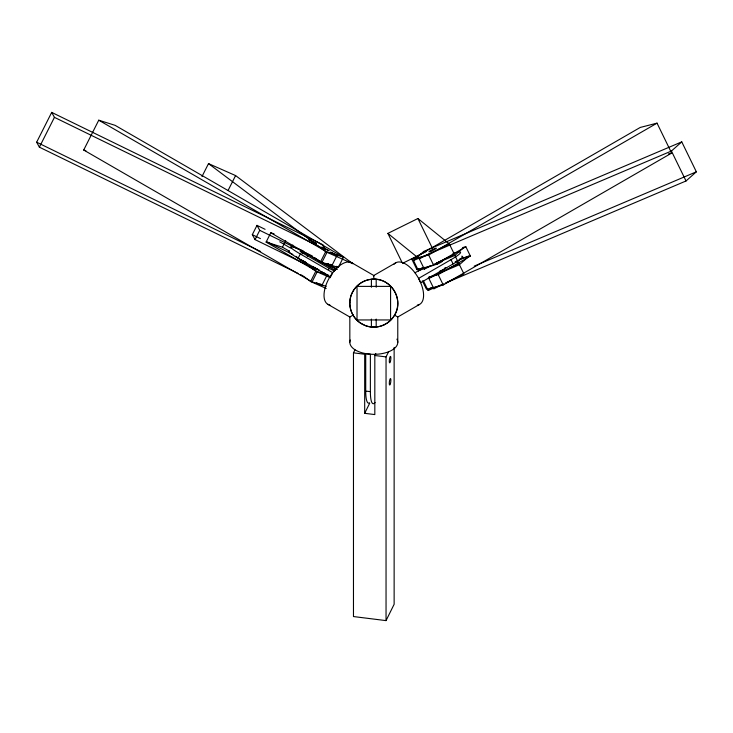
<?xml version="1.0" encoding="UTF-8"?>
<svg xmlns="http://www.w3.org/2000/svg" width="733" height="733" viewBox="0 0 733 733"><rect width="100%" height="100%" fill="white"/><g stroke="black" fill="none" stroke-linecap="round" stroke-linejoin="round"><path stroke-width="1.1" d="M349.833 342.192L349.833 317.004L327.807 304.277M349.833 302.656C349.824 290.057 361.14 278.842 373.803 279.191L373.803 276.68M397.772 342.448L397.772 317.004L419.523 304.433M394.134 347.424L394.134 604.285L386.044 620.613L353.471 616.554L353.471 352.848L354.992 349.788M353.471 352.848L364.686 354.241L364.686 413.32L374.82 414.576L374.82 355.505L375.837 353.462M386.044 620.613L386.044 356.898L388.572 351.794M364.686 413.32L369.744 403.113M298.294 273.519L39.38 147.168L36.65 142.202L51.704 112.387L322.941 244.758L325.672 249.715L54.434 117.353L51.704 112.387M39.38 147.168L54.434 117.353M326.249 286.328L312.084 281.884L83.699 150.027L98.753 120.203L115.099 125.334L343.484 257.191L338.298 267.463L321.952 262.332L270.798 232.801L266.106 242.073L317.27 271.613L328.164 275.031M201.987 176.534L208.511 163.615L235.586 175.572L352.729 263.66L325.654 251.703L208.511 163.615M228.064 190.488L235.586 175.572M314.714 267.279L315.804 269.268L255.047 239.609L252.317 234.652L256.999 225.37L265.099 229.328M255.047 239.609L259.729 230.336L256.999 225.37M266.106 242.073L282.452 247.195L285.733 240.708M291.413 247.809L292.815 245.024M329.896 276.57L298.148 258.236L300.292 253.975A23.85 2.3 26.8 0 1 290.662 246.81A23.85 2.3 26.8 0 1 303.306 250.979M301.941 253.975L302.482 252.912A5.699 0.55 26.8 0 1 300.988 251.309A5.699 0.55 26.8 0 1 308.034 254.653L334.743 270.074A5.699 0.55 26.8 0 1 335.476 270.504M307.228 256.248L308.034 254.653M326.212 288.426L310.6 281.527L315.786 271.256L295.875 256.284M337.125 269.341L320.468 261.974L325.654 251.703M312.084 281.884L317.27 271.613M321.952 262.332L327.138 252.06L343.484 257.191M328.659 269.396L329.19 268.333L302.482 252.912M317.38 283.24L322.703 285.522L322.108 284.981L327.294 274.71L326.881 274.444M326.945 263.523L332.562 266.006L331.976 265.438L337.162 255.166L330.583 252.125L337.748 255.735L337.162 255.166M330.702 276.689L332.718 272.694L300.292 253.975M334.211 271.137L334.743 270.074M390.579 320.294A27.552 23.868 0 0 0 394.556 315.144C404.378 300.145 390.991 278.146 373.867 279.191M430.986 265.548L418.534 270.834L413.504 260.517L423.83 251.355L681.763 141.872L696.35 171.824L686.024 180.978L445.994 282.865M418.534 270.834L421.704 268.012M433.056 264.668L454.854 255.414L463.595 247.662M423.527 281.087L428.09 290.47L431.27 287.648M468.928 256.275L459.399 264.732L428.255 277.944M413.504 260.517L671.428 151.035L681.763 141.872M351.977 262.881L373.803 275.489L395.893 262.735M428.787 277.047L438.215 274.637L470.375 256.064L465.84 246.746L433.67 265.319L416.912 269.607L411.891 259.29L640.266 127.432L657.034 123.144L671.62 153.096L443.236 284.954L426.478 289.242L422.364 280.803M411.891 259.29L428.649 255.002L657.034 123.144M416.912 269.607L418.864 268.48M415.025 272.786L424.48 267.325M349.833 316.995L352.958 315.19M453.003 253.636A23.85 2.868 -26 0 1 451.006 259.674L418.58 278.403L420.66 282.681L453.086 263.953A23.85 2.868 -26 0 0 461.643 256.238M401.996 262.35L387.885 233.396L417.911 218.516L449.338 243.952L454.368 254.269L436.355 263.193M402.481 263.349L426.496 251.446M387.885 233.396L419.313 258.822L449.338 243.952M422.575 267.71L424.343 269.139L431.343 265.676M432.158 287.363L433.909 288.775L443.914 283.818M445.921 282.828L463.934 273.895L454.854 255.414M383.854 324.921L386.85 323.262A24.885 21.559 0 0 0 390.387 320.468M455.193 261.736L468.689 256.009M474.214 266.116L696.35 171.824M428.09 290.47L441.779 284.661M668.478 153.903L671.62 153.096M462.697 247.552L465.84 246.746M459.903 258.749L470.375 256.064M374.82 355.505L386.044 356.898M370.376 391.651L370.376 354.204L365.721 353.627L365.721 391.074L370.376 391.651A23.85 4.975 -82.9 0 0 375.085 402.454M83.699 150.027L85.88 150.714M270.798 232.801L274.06 233.827M315.786 271.256L330.363 277.688M302.308 260.435L299.238 259.345L306.312 262.753M259.729 230.336L312.386 256.037M252.317 234.652L260.417 238.601M266.491 241.569L292.815 254.415M36.65 142.202L260.627 251.511M300.347 274.527L302.399 275.526M302.647 260.591L303.691 261.131M316.216 268.379L312.084 266.711L319.249 270.34L318.012 269.368M325.012 273.391L320.733 271.641L327.88 275.287L327.294 274.71M330.052 264.301L331.032 264.851M316.876 268.727L317.737 269.213M304.039 261.315L305.954 262.46M320.532 284.038L322.108 284.981M98.753 120.203L327.138 252.06M336.328 266.326L338.298 267.463M327.578 263.605L337.033 269.066M279.749 241.808L290.515 248.02M282.452 247.195L289.343 251.172M394.565 315.144L397.772 317.004M317.068 283.066L316.317 282.608M331.316 265.016L331.976 265.438M315.034 257.897L320.468 261.974M303.27 276.02L310.6 281.527M456.247 261.434L458.904 263.578L428.878 278.458L433.909 288.775M671.428 151.035L686.024 180.978M451.006 259.674L453.086 263.953M417.911 218.516L432.507 248.469M428.649 255.002L433.67 265.319M438.215 274.637L443.236 284.954M419.313 258.822L424.343 269.139M376.194 287.263L376.194 279.31L371.402 279.31L371.402 287.263M376.194 319.066L376.194 327.01L371.402 327.01L371.402 319.066M373.803 275.489L373.803 276.478M394.033 264.256A23.969 12.012 60 0 1 418.25 277.807A23.969 12.012 60 0 1 417.324 305.13M396.919 339.132A23.969 12.012 0 0 1 374.691 354.323A23.969 12.012 0 0 1 350.282 340.002M329.951 305.084A23.969 12.012 -60 0 1 329.071 278.311A23.969 12.012 -60 0 1 352.93 263.596M353.095 315.108A26.095 22.613 -60 0 1 349.778 302.665M356.495 319.753A27.726 24.015 0 0 1 353.049 315.144M383.854 324.911A21.33 18.481 0 0 1 373.546 327.147M373.289 327.129A21.193 18.362 0 0 1 365.162 325.516L360.114 322.832A25.224 21.853 0 0 1 356.678 319.927M445.884 267.902A4.105 0.495 -26 0 1 443.456 269.552A4.105 0.495 -26 0 1 439.461 271.32M444.601 268.076A4.105 0.495 -26 0 1 445.16 267.893M369.359 402.93A23.85 4.975 -82.9 0 1 365.721 391.074M298.148 258.236A23.85 2.3 26.8 0 1 289.379 250.961M334.486 270.99A5.699 0.55 26.8 0 1 329.19 268.333M321.952 247.168L329.117 250.796L321.989 247.14M309.143 239.737L316.28 243.374L309.143 239.737M390.579 286.383L357.017 286.383L357.017 319.945L390.579 319.945L390.579 286.383M361.378 323.665A23.969 23.969 0 0 0 397.762 303.673A23.969 23.969 0 0 0 362.258 282.15A23.969 23.969 0 0 0 361.378 323.665M430.848 251.337A4.105 0.495 -26 0 0 436.318 248.23A4.105 0.495 -26 0 0 430.702 250.457A4.105 0.495 -26 0 0 430.848 251.337M437.106 264.173A4.105 0.495 -26 0 0 442.576 261.067A4.105 0.495 -26 0 0 436.96 263.294A4.105 0.495 -26 0 0 437.106 264.173M390.423 383.643A3.244 0.678 -82.9 0 0 390.533 378.585A3.244 0.678 -82.9 0 0 389.305 383.139A3.244 0.678 -82.9 0 0 390.423 383.643M390.423 361.488A3.244 0.678 -82.9 0 0 390.533 356.421A3.244 0.678 -82.9 0 0 389.305 360.984A3.244 0.678 -82.9 0 0 390.423 361.488"/></g></svg>
